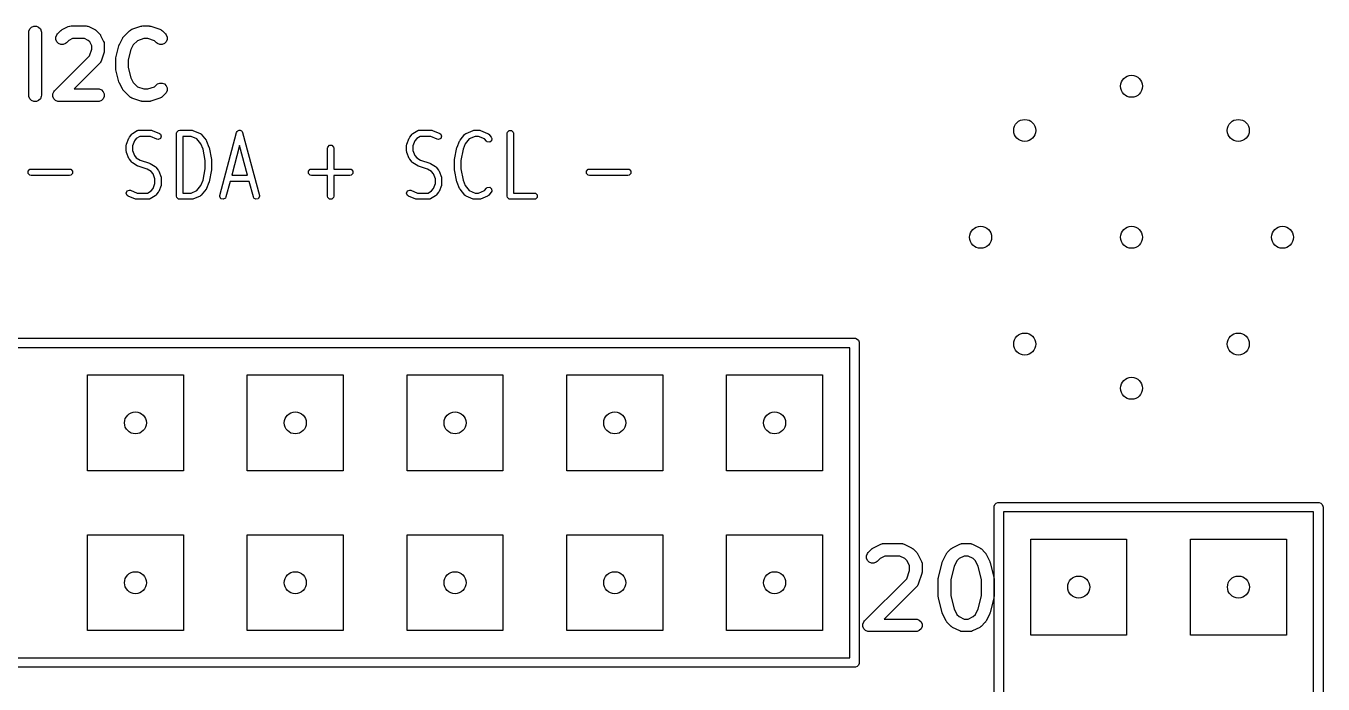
# Model space of a CAD drawing. Extents: x 0.28 to 2.12, y 0.23 to 2.15.
# Drawn here: x 1.308 to 2.12, y 1.72 to 2.132 of the extents above; entities that cross this region are included whole.
import ezdxf

# ---------------------------------------------------------------- set-up
doc = ezdxf.new("R2010")
doc.units = 0
doc.header["$MEASUREMENT"] = 0
doc.layers.add('BLACK', color=7, linetype='CONTINUOUS')

msp = doc.modelspace()

# ---------------------------------------------------------------- linework, layer by layer
at = {"layer": 'BLACK', "linetype": 'CONTINUOUS'}
for p, q in [((1.30983, 2.12826), (1.30991, 2.12903)), ((1.30983, 2.08889), (1.30983, 2.12826)), ((1.30991, 2.12903), (1.31049, 2.13045)), ((1.31049, 2.13045), (1.31158, 2.13153)), ((1.31158, 2.13153), (1.313, 2.13212)), ((1.313, 2.13212), (1.31453, 2.13212)), ((1.31453, 2.13212), (1.31595, 2.13153)), ((1.31595, 2.13153), (1.31704, 2.13045)), ((1.31704, 2.13045), (1.31763, 2.12903)), ((1.31763, 2.12903), (1.3177, 2.12826)), ((1.3177, 2.12826), (1.3177, 2.08889)), ((1.32737, 2.1267), (1.32786, 2.12729)), ((1.32786, 2.12729), (1.32973, 2.12917)), ((1.32973, 2.12917), (1.33003, 2.12942)), ((1.33003, 2.12942), (1.3301, 2.12949)), ((1.3301, 2.12949), (1.33022, 2.12957)), ((1.33022, 2.12957), (1.33033, 2.12966)), ((1.33033, 2.12966), (1.33042, 2.1297)), ((1.33042, 2.1297), (1.33075, 2.12991)), ((1.33075, 2.12991), (1.3345, 2.13178)), ((1.3345, 2.13178), (1.33522, 2.13206)), ((1.33522, 2.13206), (1.33536, 2.13207)), ((1.33536, 2.13207), (1.3355, 2.13212)), ((1.3355, 2.13212), (1.33626, 2.1322)), ((1.33626, 2.1322), (1.34564, 2.1322)), ((1.34564, 2.1322), (1.34641, 2.13212)), ((1.34641, 2.13212), (1.34654, 2.13207)), ((1.34654, 2.13207), (1.34668, 2.13206)), ((1.34668, 2.13206), (1.3474, 2.13178)), ((1.3474, 2.13178), (1.35115, 2.12991)), ((1.35115, 2.12991), (1.35148, 2.1297)), ((1.35148, 2.1297), (1.35157, 2.12966)), ((1.35157, 2.12966), (1.35168, 2.12957)), ((1.35168, 2.12957), (1.3518, 2.12949)), ((1.3518, 2.12949), (1.35187, 2.12942)), ((1.35187, 2.12942), (1.35217, 2.12917)), ((1.35217, 2.12917), (1.35405, 2.12729)), ((1.35405, 2.12729), (1.35429, 2.12699)), ((1.3691, 2.12542), (1.37285, 2.12917)), ((1.37285, 2.12917), (1.37345, 2.12966)), ((1.37345, 2.12966), (1.37358, 2.12971)), ((1.37358, 2.12971), (1.37368, 2.1298)), ((1.37368, 2.1298), (1.37439, 2.13012)), ((1.37439, 2.13012), (1.38001, 2.13199)), ((1.38001, 2.13199), (1.38039, 2.13208)), ((1.38039, 2.13208), (1.38049, 2.13212)), ((1.38049, 2.13212), (1.38063, 2.13213)), ((1.38063, 2.13213), (1.38077, 2.13217)), ((1.38077, 2.13217), (1.38087, 2.13216)), ((1.38087, 2.13216), (1.38126, 2.1322)), ((1.38126, 2.1322), (1.38501, 2.1322)), ((1.38501, 2.1322), (1.3854, 2.13216)), ((1.3854, 2.13216), (1.3855, 2.13217)), ((1.3855, 2.13217), (1.38564, 2.13213)), ((1.38564, 2.13213), (1.38578, 2.13212)), ((1.38578, 2.13212), (1.38587, 2.13208)), ((1.38587, 2.13208), (1.38625, 2.13199)), ((1.38625, 2.13199), (1.39188, 2.13012)), ((1.39188, 2.13012), (1.39258, 2.1298)), ((1.39258, 2.1298), (1.39269, 2.12971)), ((1.39269, 2.12971), (1.39282, 2.12966)), ((1.39282, 2.12966), (1.39342, 2.12917)), ((1.39342, 2.12917), (1.39529, 2.12729)), ((1.39529, 2.12729), (1.39578, 2.1267)), ((1.32678, 2.12528), (1.32737, 2.1267)), ((1.32678, 2.12374), (1.32678, 2.12528)), ((1.32737, 2.12232), (1.32678, 2.12374)), ((1.32845, 2.12124), (1.32737, 2.12232)), ((1.32987, 2.12065), (1.32845, 2.12124)), ((1.33141, 2.12065), (1.32987, 2.12065)), ((1.33283, 2.12124), (1.33141, 2.12065)), ((1.33342, 2.12173), (1.33283, 2.12124)), ((1.33485, 2.12315), (1.33342, 2.12173)), ((1.33719, 2.12432), (1.33485, 2.12315)), ((1.34471, 2.12432), (1.33719, 2.12432)), ((1.34706, 2.12315), (1.34471, 2.12432)), ((1.34803, 2.12218), (1.34706, 2.12315)), ((1.3492, 2.11983), (1.34803, 2.12218)), ((1.3492, 2.11765), (1.3492, 2.11983)), ((1.35429, 2.12699), (1.35437, 2.12692)), ((1.35437, 2.12692), (1.35445, 2.12681)), ((1.35445, 2.12681), (1.35454, 2.1267)), ((1.35454, 2.1267), (1.35458, 2.1266)), ((1.35458, 2.1266), (1.35478, 2.12627)), ((1.35478, 2.12627), (1.35666, 2.12252)), ((1.35666, 2.12252), (1.35693, 2.1218)), ((1.35693, 2.1218), (1.35694, 2.12166)), ((1.35694, 2.12166), (1.357, 2.12153)), ((1.357, 2.12153), (1.35707, 2.12076)), ((1.35707, 2.12076), (1.35707, 2.11701)), ((1.36432, 2.11234), (1.36619, 2.11984)), ((1.36619, 2.11984), (1.36621, 2.1199)), ((1.36621, 2.11993), (1.36633, 2.12025)), ((1.36621, 2.1199), (1.36621, 2.11993)), ((1.36633, 2.12025), (1.36645, 2.12057)), ((1.36645, 2.12057), (1.36647, 2.12059)), ((1.36647, 2.12059), (1.36649, 2.12065)), ((1.36649, 2.12065), (1.36836, 2.1244)), ((1.36836, 2.1244), (1.36857, 2.12473)), ((1.36857, 2.12473), (1.36861, 2.12482)), ((1.36861, 2.12482), (1.3687, 2.12493)), ((1.3687, 2.12493), (1.36877, 2.12505)), ((1.36877, 2.12505), (1.36885, 2.12512)), ((1.36885, 2.12512), (1.3691, 2.12542)), ((1.37512, 2.1203), (1.37372, 2.11751)), ((1.37776, 2.12294), (1.37512, 2.1203)), ((1.3819, 2.12432), (1.37776, 2.12294)), ((1.38437, 2.12432), (1.3819, 2.12432)), ((1.38851, 2.12294), (1.38437, 2.12432)), ((1.38972, 2.12173), (1.38851, 2.12294)), ((1.39032, 2.12124), (1.38972, 2.12173)), ((1.39174, 2.12065), (1.39032, 2.12124)), ((1.39327, 2.12065), (1.39174, 2.12065)), ((1.39469, 2.12124), (1.39327, 2.12065)), ((1.39578, 2.12232), (1.39469, 2.12124)), ((1.39578, 2.1267), (1.39637, 2.12528)), ((1.39637, 2.12374), (1.39578, 2.12232)), ((1.39637, 2.12528), (1.39637, 2.12374)), ((1.32598, 2.09167), (1.34782, 2.11351)), ((1.34782, 2.11351), (1.3492, 2.11765)), ((1.35687, 2.11577), (1.355, 2.11014)), ((1.35696, 2.11615), (1.35687, 2.11577)), ((1.357, 2.11624), (1.35696, 2.11615)), ((1.35701, 2.11638), (1.357, 2.11624)), ((1.35704, 2.11652), (1.35701, 2.11638)), ((1.35707, 2.11701), (1.35704, 2.11662)), ((1.35704, 2.11662), (1.35704, 2.11652)), ((1.3642, 2.11158), (1.36424, 2.11186)), ((1.36421, 2.11152), (1.3642, 2.11158)), ((1.3642, 2.11139), (1.36421, 2.11152)), ((1.3642, 2.10576), (1.3642, 2.11139)), ((1.36424, 2.11186), (1.36427, 2.11215)), ((1.36427, 2.11215), (1.3643, 2.11221)), ((1.3643, 2.11221), (1.36432, 2.11234)), ((1.37372, 2.11751), (1.37207, 2.1109)), ((1.37207, 2.1109), (1.37207, 2.10625)), ((1.35405, 2.1086), (1.33827, 2.09283)), ((1.35454, 2.1092), (1.35405, 2.1086)), ((1.35459, 2.10933), (1.35454, 2.1092)), ((1.35468, 2.10944), (1.35459, 2.10933)), ((1.355, 2.11014), (1.35468, 2.10944)), ((1.36421, 2.10563), (1.3642, 2.10576)), ((1.3642, 2.10557), (1.36421, 2.10563)), ((1.36424, 2.10528), (1.3642, 2.10557)), ((1.36427, 2.10499), (1.36424, 2.10528)), ((1.3643, 2.10494), (1.36427, 2.10499)), ((1.36432, 2.10481), (1.3643, 2.10494)), ((1.36619, 2.09731), (1.36432, 2.10481)), ((1.37207, 2.10625), (1.37372, 2.09964)), ((1.36621, 2.09725), (1.36619, 2.09731)), ((1.36621, 2.09722), (1.36621, 2.09725)), ((1.36633, 2.0969), (1.36621, 2.09722)), ((1.36645, 2.09658), (1.36633, 2.0969)), ((1.36647, 2.09656), (1.36645, 2.09658)), ((1.36649, 2.0965), (1.36647, 2.09656)), ((1.36836, 2.09275), (1.36649, 2.0965)), ((1.37372, 2.09964), (1.37512, 2.09685)), ((1.37512, 2.09685), (1.37776, 2.0942)), ((1.38851, 2.0942), (1.38972, 2.09542)), ((1.38972, 2.09542), (1.39032, 2.09591)), ((1.39032, 2.09591), (1.39174, 2.0965)), ((1.39174, 2.0965), (1.39327, 2.0965)), ((1.39327, 2.0965), (1.39469, 2.09591)), ((1.39469, 2.09591), (1.39578, 2.09483)), ((1.39578, 2.09483), (1.39637, 2.09341)), ((1.30991, 2.08812), (1.30983, 2.08889)), ((1.31049, 2.0867), (1.30991, 2.08812)), ((1.31158, 2.08562), (1.31049, 2.0867)), ((1.31704, 2.0867), (1.31595, 2.08562)), ((1.31763, 2.08812), (1.31704, 2.0867)), ((1.3177, 2.08889), (1.31763, 2.08812)), ((1.3249, 2.08966), (1.32549, 2.09108)), ((1.3249, 2.08812), (1.3249, 2.08966)), ((1.32549, 2.0867), (1.3249, 2.08812)), ((1.32549, 2.09108), (1.32598, 2.09167)), ((1.32658, 2.08562), (1.32549, 2.0867)), ((1.33827, 2.09283), (1.35314, 2.09283)), ((1.35314, 2.09283), (1.3539, 2.09275)), ((1.3539, 2.09275), (1.35532, 2.09216)), ((1.35532, 2.09216), (1.35641, 2.09108)), ((1.35641, 2.0867), (1.35532, 2.08562)), ((1.35641, 2.09108), (1.357, 2.08966)), ((1.357, 2.08812), (1.35641, 2.0867)), ((1.357, 2.08966), (1.357, 2.08812)), ((1.36857, 2.09242), (1.36836, 2.09275)), ((1.36861, 2.09233), (1.36857, 2.09242)), ((1.3687, 2.09222), (1.36861, 2.09233)), ((1.36877, 2.0921), (1.3687, 2.09222)), ((1.36885, 2.09203), (1.36877, 2.0921)), ((1.3691, 2.09173), (1.36885, 2.09203)), ((1.37285, 2.08798), (1.3691, 2.09173)), ((1.37345, 2.08749), (1.37285, 2.08798)), ((1.37358, 2.08744), (1.37345, 2.08749)), ((1.37368, 2.08734), (1.37358, 2.08744)), ((1.37439, 2.08703), (1.37368, 2.08734)), ((1.38001, 2.08515), (1.37439, 2.08703)), ((1.37776, 2.0942), (1.3819, 2.09283)), ((1.3819, 2.09283), (1.38437, 2.09283)), ((1.38437, 2.09283), (1.38851, 2.0942)), ((1.39188, 2.08703), (1.38625, 2.08515)), ((1.39258, 2.08734), (1.39188, 2.08703)), ((1.39269, 2.08744), (1.39258, 2.08734)), ((1.39282, 2.08749), (1.39269, 2.08744)), ((1.39342, 2.08798), (1.39282, 2.08749)), ((1.39529, 2.08985), (1.39342, 2.08798)), ((1.39578, 2.09045), (1.39529, 2.08985)), ((1.39637, 2.09187), (1.39578, 2.09045)), ((1.39637, 2.09341), (1.39637, 2.09187)), ((1.313, 2.08503), (1.31158, 2.08562)), ((1.31453, 2.08503), (1.313, 2.08503)), ((1.31595, 2.08562), (1.31453, 2.08503)), ((1.328, 2.08503), (1.32658, 2.08562)), ((1.32876, 2.08495), (1.328, 2.08503)), ((1.35314, 2.08495), (1.32876, 2.08495)), ((1.3539, 2.08503), (1.35314, 2.08495)), ((1.35532, 2.08562), (1.3539, 2.08503)), ((1.38039, 2.08507), (1.38001, 2.08515)), ((1.38049, 2.08503), (1.38039, 2.08507)), ((1.38063, 2.08501), (1.38049, 2.08503)), ((1.38077, 2.08498), (1.38063, 2.08501)), ((1.38087, 2.08499), (1.38077, 2.08498)), ((1.38126, 2.08495), (1.38087, 2.08499)), ((1.38501, 2.08495), (1.38126, 2.08495)), ((1.3854, 2.08499), (1.38501, 2.08495)), ((1.3855, 2.08498), (1.3854, 2.08499)), ((1.38564, 2.08501), (1.3855, 2.08498)), ((1.38578, 2.08503), (1.38564, 2.08501)), ((1.38587, 2.08507), (1.38578, 2.08503)), ((1.38625, 2.08515), (1.38587, 2.08507)), ((1.37243, 2.06204), (1.37259, 2.06229)), ((1.37259, 2.06229), (1.37273, 2.06254)), ((1.37273, 2.06254), (1.37423, 2.06442)), ((1.37423, 2.06442), (1.37448, 2.06463)), ((1.37448, 2.06463), (1.37472, 2.06486)), ((1.37472, 2.06486), (1.37772, 2.06673)), ((1.37933, 2.06309), (1.37709, 2.0617)), ((1.37772, 2.06673), (1.37794, 2.06682)), ((1.37794, 2.06682), (1.37801, 2.06688)), ((1.37801, 2.06688), (1.37823, 2.06692)), ((1.37823, 2.06692), (1.37844, 2.067)), ((1.37844, 2.067), (1.37852, 2.06698)), ((1.37852, 2.06698), (1.37876, 2.06703)), ((1.37876, 2.06703), (1.38626, 2.06703)), ((1.38587, 2.06309), (1.37933, 2.06309)), ((1.39, 2.06137), (1.38587, 2.06309)), ((1.38626, 2.06703), (1.38627, 2.06703)), ((1.38626, 2.06703), (1.38626, 2.06703)), ((1.38627, 2.06703), (1.38664, 2.06695)), ((1.38664, 2.06695), (1.38701, 2.06688)), ((1.38701, 2.06688), (1.38702, 2.06688)), ((1.38702, 2.06688), (1.38702, 2.06688)), ((1.38702, 2.06688), (1.39152, 2.065)), ((1.39152, 2.065), (1.39216, 2.06458)), ((1.39273, 2.06318), (1.39215, 2.06179)), ((1.39216, 2.06458), (1.39273, 2.06318)), ((1.40229, 2.06506), (1.40244, 2.06582)), ((1.40229, 2.02569), (1.40229, 2.06506)), ((1.40244, 2.06582), (1.40351, 2.06688)), ((1.40351, 2.06688), (1.40426, 2.06703)), ((1.40426, 2.06703), (1.41176, 2.06703)), ((1.41136, 2.06309), (1.40623, 2.06309)), ((1.40623, 2.06309), (1.40623, 2.02766)), ((1.41503, 2.06156), (1.41136, 2.06309)), ((1.41176, 2.06703), (1.41176, 2.06703)), ((1.41176, 2.06703), (1.41214, 2.06695)), ((1.41176, 2.06703), (1.41176, 2.06703)), ((1.41214, 2.06695), (1.41251, 2.06688)), ((1.41251, 2.06688), (1.41251, 2.06688)), ((1.41251, 2.06688), (1.41251, 2.06688)), ((1.41251, 2.06688), (1.41701, 2.065)), ((1.41701, 2.065), (1.41714, 2.06492)), ((1.41714, 2.06492), (1.41721, 2.06491)), ((1.41721, 2.06491), (1.41742, 2.06473)), ((1.41742, 2.06473), (1.41765, 2.06458)), ((1.41765, 2.06458), (1.41768, 2.06452)), ((1.41768, 2.06452), (1.41779, 2.06442)), ((1.41779, 2.06442), (1.42079, 2.06067)), ((1.42935, 2.0262), (1.43985, 2.06557)), ((1.43985, 2.06557), (1.44019, 2.06626)), ((1.44019, 2.06626), (1.44042, 2.06639)), ((1.44042, 2.06639), (1.44056, 2.06663)), ((1.44056, 2.06663), (1.44105, 2.06676)), ((1.44105, 2.06676), (1.44149, 2.06701)), ((1.44149, 2.06701), (1.44175, 2.06694)), ((1.44175, 2.06694), (1.44201, 2.06701)), ((1.44201, 2.06701), (1.44246, 2.06676)), ((1.44246, 2.06676), (1.44295, 2.06663)), ((1.44295, 2.06663), (1.44308, 2.06639)), ((1.44308, 2.06639), (1.44332, 2.06626)), ((1.44332, 2.06626), (1.44366, 2.06557)), ((1.44366, 2.06557), (1.45415, 2.0262)), ((1.54791, 2.06204), (1.54807, 2.06229)), ((1.54807, 2.06229), (1.5482, 2.06254)), ((1.5482, 2.06254), (1.5497, 2.06442)), ((1.5497, 2.06442), (1.54996, 2.06463)), ((1.54996, 2.06463), (1.5502, 2.06486)), ((1.5502, 2.06486), (1.5532, 2.06673)), ((1.5548, 2.06309), (1.55257, 2.0617)), ((1.5532, 2.06673), (1.55342, 2.06682)), ((1.55342, 2.06682), (1.55349, 2.06688)), ((1.55349, 2.06688), (1.55371, 2.06692)), ((1.55371, 2.06692), (1.55391, 2.067)), ((1.55391, 2.067), (1.554, 2.06698)), ((1.554, 2.06698), (1.55424, 2.06703)), ((1.55424, 2.06703), (1.56174, 2.06703)), ((1.56135, 2.06309), (1.5548, 2.06309)), ((1.56548, 2.06137), (1.56135, 2.06309)), ((1.56174, 2.06703), (1.56174, 2.06703)), ((1.56174, 2.06703), (1.56212, 2.06695)), ((1.56174, 2.06703), (1.56174, 2.06703)), ((1.56212, 2.06695), (1.56249, 2.06688)), ((1.56249, 2.06688), (1.56249, 2.06688)), ((1.56249, 2.06688), (1.5625, 2.06688)), ((1.5625, 2.06688), (1.567, 2.065)), ((1.567, 2.065), (1.56763, 2.06458)), ((1.56763, 2.06458), (1.56821, 2.06318)), ((1.56821, 2.06318), (1.56763, 2.06179)), ((1.5797, 2.06067), (1.5827, 2.06442)), ((1.5827, 2.06442), (1.58282, 2.06452)), ((1.58282, 2.06452), (1.58284, 2.06458)), ((1.58284, 2.06458), (1.58307, 2.06473)), ((1.58307, 2.06473), (1.58329, 2.06491)), ((1.58329, 2.06491), (1.58335, 2.06492)), ((1.58335, 2.06492), (1.58348, 2.065)), ((1.58348, 2.065), (1.58798, 2.06688)), ((1.58913, 2.06309), (1.58546, 2.06156)), ((1.58798, 2.06688), (1.58836, 2.06696)), ((1.58798, 2.06688), (1.58798, 2.06688)), ((1.58798, 2.06688), (1.58798, 2.06688)), ((1.58836, 2.06696), (1.58873, 2.06703)), ((1.58873, 2.06703), (1.58873, 2.06703)), ((1.58873, 2.06703), (1.58874, 2.06703)), ((1.58874, 2.06703), (1.59174, 2.06703)), ((1.59134, 2.06309), (1.58913, 2.06309)), ((1.59501, 2.06156), (1.59134, 2.06309)), ((1.59174, 2.06703), (1.59174, 2.06703)), ((1.59174, 2.06703), (1.59212, 2.06695)), ((1.59174, 2.06703), (1.59174, 2.06703)), ((1.59212, 2.06695), (1.59249, 2.06688)), ((1.59249, 2.06688), (1.59249, 2.06688)), ((1.59249, 2.06688), (1.59249, 2.06688)), ((1.59249, 2.06688), (1.59699, 2.065)), ((1.59699, 2.065), (1.59712, 2.06492)), ((1.59712, 2.06492), (1.59718, 2.06491)), ((1.59718, 2.06491), (1.5974, 2.06473)), ((1.5974, 2.06473), (1.59763, 2.06458)), ((1.59763, 2.06458), (1.59765, 2.06452)), ((1.59765, 2.06452), (1.59777, 2.06442)), ((1.59777, 2.06442), (1.59927, 2.06254)), ((1.59927, 2.06254), (1.59963, 2.06186)), ((1.60926, 2.06506), (1.60941, 2.06582)), ((1.60926, 2.02569), (1.60926, 2.06506)), ((1.60941, 2.06582), (1.61048, 2.06688)), ((1.61048, 2.06688), (1.61199, 2.06688)), ((1.61199, 2.06688), (1.61305, 2.06582)), ((1.61305, 2.06582), (1.6132, 2.06506)), ((1.6132, 2.06506), (1.6132, 2.02766)), ((1.37079, 2.05756), (1.37087, 2.05793)), ((1.37079, 2.05381), (1.37079, 2.05756)), ((1.37087, 2.05793), (1.37093, 2.05829)), ((1.37093, 2.05829), (1.37243, 2.06204)), ((1.37598, 2.06031), (1.37473, 2.05718)), ((1.37473, 2.05718), (1.37473, 2.05419)), ((1.37473, 2.05419), (1.37598, 2.05107)), ((1.37709, 2.0617), (1.37598, 2.06031)), ((1.39076, 2.06122), (1.39, 2.06137)), ((1.39215, 2.06179), (1.39076, 2.06122)), ((1.41754, 2.05844), (1.41503, 2.06156)), ((1.41886, 2.05513), (1.41754, 2.05844)), ((1.42029, 2.04799), (1.41886, 2.05513)), ((1.42079, 2.06067), (1.42093, 2.06041)), ((1.42093, 2.06041), (1.42108, 2.06017)), ((1.42108, 2.06017), (1.42258, 2.05642)), ((1.42258, 2.05642), (1.42262, 2.05624)), ((1.42262, 2.05624), (1.42269, 2.05607)), ((1.42269, 2.05607), (1.42419, 2.04858)), ((1.44175, 2.05742), (1.43682, 2.03891)), ((1.44669, 2.03891), (1.44175, 2.05742)), ((1.49678, 2.05569), (1.49693, 2.05644)), ((1.49678, 2.04266), (1.49678, 2.05569)), ((1.49693, 2.05644), (1.49799, 2.05751)), ((1.49799, 2.05751), (1.4995, 2.05751)), ((1.4995, 2.05751), (1.50057, 2.05644)), ((1.50057, 2.05644), (1.50072, 2.05569)), ((1.50072, 2.05569), (1.50072, 2.04266)), ((1.54627, 2.05756), (1.54634, 2.05793)), ((1.54627, 2.05381), (1.54627, 2.05756)), ((1.54634, 2.05793), (1.54641, 2.05829)), ((1.54641, 2.05829), (1.54791, 2.06204)), ((1.55146, 2.06031), (1.55021, 2.05718)), ((1.55021, 2.05718), (1.55021, 2.05419)), ((1.55021, 2.05419), (1.55146, 2.05107)), ((1.55257, 2.0617), (1.55146, 2.06031)), ((1.56623, 2.06122), (1.56548, 2.06137)), ((1.56763, 2.06179), (1.56623, 2.06122)), ((1.57631, 2.04858), (1.57781, 2.05607)), ((1.57781, 2.05607), (1.57788, 2.05624)), ((1.57788, 2.05624), (1.57791, 2.05642)), ((1.57791, 2.05642), (1.57941, 2.06017)), ((1.57941, 2.06017), (1.57957, 2.06041)), ((1.57957, 2.06041), (1.5797, 2.06067)), ((1.58163, 2.05513), (1.58021, 2.04799)), ((1.58296, 2.05844), (1.58163, 2.05513)), ((1.58546, 2.06156), (1.58296, 2.05844)), ((1.5962, 2.06008), (1.59501, 2.06156)), ((1.59678, 2.05959), (1.5962, 2.06008)), ((1.59828, 2.05942), (1.59678, 2.05959)), ((1.59946, 2.06036), (1.59828, 2.05942)), ((1.59963, 2.06186), (1.59946, 2.06036)), ((1.37087, 2.05345), (1.37079, 2.05381)), ((1.37093, 2.05308), (1.37087, 2.05345)), ((1.37243, 2.04933), (1.37093, 2.05308)), ((1.37259, 2.04909), (1.37243, 2.04933)), ((1.37273, 2.04883), (1.37259, 2.04909)), ((1.37423, 2.04696), (1.37273, 2.04883)), ((1.37448, 2.04675), (1.37423, 2.04696)), ((1.37472, 2.04652), (1.37448, 2.04675)), ((1.37772, 2.04465), (1.37472, 2.04652)), ((1.37598, 2.05107), (1.37709, 2.04968)), ((1.37709, 2.04968), (1.37959, 2.04812)), ((1.37959, 2.04812), (1.38535, 2.04632)), ((1.38535, 2.04632), (1.38557, 2.0462)), ((1.38557, 2.0462), (1.3858, 2.04611)), ((1.3858, 2.04611), (1.3888, 2.04423)), ((1.42029, 2.04276), (1.42029, 2.04799)), ((1.42419, 2.04858), (1.42419, 2.04838)), ((1.42419, 2.04838), (1.42422, 2.04819)), ((1.42422, 2.04819), (1.42422, 2.04257)), ((1.54634, 2.05345), (1.54627, 2.05381)), ((1.54641, 2.05308), (1.54634, 2.05345)), ((1.54791, 2.04933), (1.54641, 2.05308)), ((1.54807, 2.04909), (1.54791, 2.04933)), ((1.5482, 2.04883), (1.54807, 2.04909)), ((1.5497, 2.04696), (1.5482, 2.04883)), ((1.54996, 2.04675), (1.5497, 2.04696)), ((1.5502, 2.04652), (1.54996, 2.04675)), ((1.5532, 2.04465), (1.5502, 2.04652)), ((1.55146, 2.05107), (1.55257, 2.04968)), ((1.55257, 2.04968), (1.55507, 2.04812)), ((1.55507, 2.04812), (1.56083, 2.04632)), ((1.56083, 2.04632), (1.56105, 2.0462)), ((1.56105, 2.0462), (1.56128, 2.04611)), ((1.56128, 2.04611), (1.56428, 2.04423)), ((1.57627, 2.04819), (1.57631, 2.04838)), ((1.57627, 2.04257), (1.57627, 2.04819)), ((1.57631, 2.04838), (1.57631, 2.04858)), ((1.58021, 2.04799), (1.58021, 2.04276)), ((1.30945, 2.04144), (1.31052, 2.04251)), ((1.30945, 2.03994), (1.30945, 2.04144)), ((1.31052, 2.03887), (1.30945, 2.03994)), ((1.31052, 2.04251), (1.31127, 2.04266)), ((1.31127, 2.03872), (1.31052, 2.03887)), ((1.31127, 2.04266), (1.33527, 2.04266)), ((1.33527, 2.03872), (1.31127, 2.03872)), ((1.33527, 2.04266), (1.33602, 2.04251)), ((1.33602, 2.03887), (1.33527, 2.03872)), ((1.33602, 2.04251), (1.33709, 2.04144)), ((1.33709, 2.03994), (1.33602, 2.03887)), ((1.33709, 2.04144), (1.33709, 2.03994)), ((1.37795, 2.04456), (1.37772, 2.04465)), ((1.37817, 2.04444), (1.37795, 2.04456)), ((1.38393, 2.04264), (1.37817, 2.04444)), ((1.38643, 2.04107), (1.38393, 2.04264)), ((1.38754, 2.03969), (1.38643, 2.04107)), ((1.38879, 2.03656), (1.38754, 2.03969)), ((1.3888, 2.04423), (1.38904, 2.04401)), ((1.38904, 2.04401), (1.3893, 2.04379)), ((1.3893, 2.04379), (1.3908, 2.04192)), ((1.3908, 2.04192), (1.39093, 2.04166)), ((1.39093, 2.04166), (1.39109, 2.04142)), ((1.39109, 2.04142), (1.39259, 2.03767)), ((1.41886, 2.03563), (1.42029, 2.04276)), ((1.42419, 2.04218), (1.42269, 2.03468)), ((1.42422, 2.04257), (1.42419, 2.04237)), ((1.42419, 2.04237), (1.42419, 2.04218)), ((1.43682, 2.03891), (1.44669, 2.03891)), ((1.48493, 2.04144), (1.486, 2.04251)), ((1.48493, 2.03994), (1.48493, 2.04144)), ((1.486, 2.03887), (1.48493, 2.03994)), ((1.486, 2.04251), (1.48675, 2.04266)), ((1.48675, 2.03872), (1.486, 2.03887)), ((1.48675, 2.04266), (1.49678, 2.04266)), ((1.49678, 2.03872), (1.48675, 2.03872)), ((1.49678, 2.02569), (1.49678, 2.03872)), ((1.50072, 2.04266), (1.51075, 2.04266)), ((1.51075, 2.03872), (1.50072, 2.03872)), ((1.50072, 2.03872), (1.50072, 2.02569)), ((1.51075, 2.04266), (1.5115, 2.04251)), ((1.5115, 2.03887), (1.51075, 2.03872)), ((1.5115, 2.04251), (1.51256, 2.04144)), ((1.51256, 2.03994), (1.5115, 2.03887)), ((1.51256, 2.04144), (1.51256, 2.03994)), ((1.55343, 2.04456), (1.5532, 2.04465)), ((1.55365, 2.04444), (1.55343, 2.04456)), ((1.55941, 2.04264), (1.55365, 2.04444)), ((1.56191, 2.04107), (1.55941, 2.04264)), ((1.56302, 2.03969), (1.56191, 2.04107)), ((1.56427, 2.03656), (1.56302, 2.03969)), ((1.56428, 2.04423), (1.56452, 2.04401)), ((1.56452, 2.04401), (1.56478, 2.04379)), ((1.56478, 2.04379), (1.56628, 2.04192)), ((1.56628, 2.04192), (1.56641, 2.04166)), ((1.56641, 2.04166), (1.56657, 2.04142)), ((1.56657, 2.04142), (1.56807, 2.03767)), ((1.57631, 2.04237), (1.57627, 2.04257)), ((1.57631, 2.04218), (1.57631, 2.04237)), ((1.57781, 2.03468), (1.57631, 2.04218)), ((1.58021, 2.04276), (1.58163, 2.03563)), ((1.65891, 2.04144), (1.65997, 2.04251)), ((1.65891, 2.03994), (1.65891, 2.04144)), ((1.65997, 2.03887), (1.65891, 2.03994)), ((1.65997, 2.04251), (1.66073, 2.04266)), ((1.66073, 2.03872), (1.65997, 2.03887)), ((1.66073, 2.04266), (1.68472, 2.04266)), ((1.68472, 2.03872), (1.66073, 2.03872)), ((1.68472, 2.04266), (1.68548, 2.04251)), ((1.68548, 2.03887), (1.68472, 2.03872)), ((1.68548, 2.04251), (1.68654, 2.04144)), ((1.68654, 2.03994), (1.68548, 2.03887)), ((1.68654, 2.04144), (1.68654, 2.03994)), ((1.38643, 2.02906), (1.38754, 2.03044)), ((1.38754, 2.03044), (1.38879, 2.03357)), ((1.38879, 2.03357), (1.38879, 2.03656)), ((1.39259, 2.03246), (1.39109, 2.02871)), ((1.39259, 2.03767), (1.39266, 2.03731)), ((1.39266, 2.03283), (1.39259, 2.03246)), ((1.39266, 2.03731), (1.39273, 2.03694)), ((1.39273, 2.03319), (1.39266, 2.03283)), ((1.39273, 2.03694), (1.39273, 2.03319)), ((1.41503, 2.02919), (1.41754, 2.03232)), ((1.41754, 2.03232), (1.41886, 2.03563)), ((1.42079, 2.03009), (1.41779, 2.02634)), ((1.42093, 2.03034), (1.42079, 2.03009)), ((1.42108, 2.03059), (1.42093, 2.03034)), ((1.42258, 2.03433), (1.42108, 2.03059)), ((1.42262, 2.03451), (1.42258, 2.03433)), ((1.42269, 2.03468), (1.42262, 2.03451)), ((1.43577, 2.03497), (1.43316, 2.02518)), ((1.44774, 2.03497), (1.43577, 2.03497)), ((1.45035, 2.02518), (1.44774, 2.03497)), ((1.56191, 2.02906), (1.56302, 2.03044)), ((1.56302, 2.03044), (1.56427, 2.03357)), ((1.56427, 2.03357), (1.56427, 2.03656)), ((1.56807, 2.03246), (1.56657, 2.02871)), ((1.56807, 2.03767), (1.56813, 2.03731)), ((1.56813, 2.03283), (1.56807, 2.03246)), ((1.56813, 2.03731), (1.56821, 2.03694)), ((1.56821, 2.03319), (1.56813, 2.03283)), ((1.56821, 2.03694), (1.56821, 2.03319)), ((1.57788, 2.03451), (1.57781, 2.03468)), ((1.57791, 2.03433), (1.57788, 2.03451)), ((1.57941, 2.03059), (1.57791, 2.03433)), ((1.57957, 2.03034), (1.57941, 2.03059)), ((1.5797, 2.03009), (1.57957, 2.03034)), ((1.5827, 2.02634), (1.5797, 2.03009)), ((1.58163, 2.03563), (1.58296, 2.03232)), ((1.58296, 2.03232), (1.58546, 2.02919)), ((1.59501, 2.02919), (1.5962, 2.03067)), ((1.5962, 2.03067), (1.59678, 2.03117)), ((1.59678, 2.03117), (1.59828, 2.03133)), ((1.59828, 2.03133), (1.59946, 2.03039)), ((1.59946, 2.03039), (1.59963, 2.02889)), ((1.37079, 2.02757), (1.37137, 2.02896)), ((1.37137, 2.02618), (1.37079, 2.02757)), ((1.37137, 2.02896), (1.37277, 2.02954)), ((1.37201, 2.02575), (1.37137, 2.02618)), ((1.3765, 2.02388), (1.37201, 2.02575)), ((1.37277, 2.02954), (1.37352, 2.02938)), ((1.37352, 2.02938), (1.37766, 2.02766)), ((1.37651, 2.02387), (1.3765, 2.02388)), ((1.37688, 2.0238), (1.37651, 2.02387)), ((1.37651, 2.02387), (1.37651, 2.02387)), ((1.37726, 2.02372), (1.37688, 2.0238)), ((1.38476, 2.02372), (1.37726, 2.02372)), ((1.37726, 2.02372), (1.37726, 2.02372)), ((1.37726, 2.02372), (1.37726, 2.02372)), ((1.37766, 2.02766), (1.3842, 2.02766)), ((1.3842, 2.02766), (1.38643, 2.02906)), ((1.385, 2.02377), (1.38476, 2.02372)), ((1.38509, 2.02375), (1.385, 2.02377)), ((1.3853, 2.02383), (1.38509, 2.02375)), ((1.38551, 2.02387), (1.3853, 2.02383)), ((1.38558, 2.02394), (1.38551, 2.02387)), ((1.3858, 2.02402), (1.38558, 2.02394)), ((1.3888, 2.0259), (1.3858, 2.02402)), ((1.38904, 2.02612), (1.3888, 2.0259)), ((1.3893, 2.02634), (1.38904, 2.02612)), ((1.3908, 2.02821), (1.3893, 2.02634)), ((1.39093, 2.02847), (1.3908, 2.02821)), ((1.39109, 2.02871), (1.39093, 2.02847)), ((1.40244, 2.02494), (1.40229, 2.02569)), ((1.40351, 2.02387), (1.40244, 2.02494)), ((1.40426, 2.02372), (1.40351, 2.02387)), ((1.41176, 2.02372), (1.40426, 2.02372)), ((1.40623, 2.02766), (1.41136, 2.02766)), ((1.41136, 2.02766), (1.41503, 2.02919)), ((1.41214, 2.0238), (1.41176, 2.02372)), ((1.41176, 2.02372), (1.41176, 2.02372)), ((1.41176, 2.02372), (1.41176, 2.02372)), ((1.41251, 2.02387), (1.41214, 2.0238)), ((1.41701, 2.02575), (1.41251, 2.02388)), ((1.41251, 2.02388), (1.41251, 2.02387)), ((1.41251, 2.02387), (1.41251, 2.02387)), ((1.41714, 2.02584), (1.41701, 2.02575)), ((1.41721, 2.02584), (1.41714, 2.02584)), ((1.41742, 2.02602), (1.41721, 2.02584)), ((1.41765, 2.02618), (1.41742, 2.02602)), ((1.41768, 2.02624), (1.41765, 2.02618)), ((1.41779, 2.02634), (1.41768, 2.02624)), ((1.4293, 2.02543), (1.42935, 2.0262)), ((1.43006, 2.02413), (1.4293, 2.02543)), ((1.43151, 2.02374), (1.43006, 2.02413)), ((1.43282, 2.0245), (1.43151, 2.02374)), ((1.43316, 2.02518), (1.43282, 2.0245)), ((1.45069, 2.0245), (1.45035, 2.02518)), ((1.45199, 2.02374), (1.45069, 2.0245)), ((1.45345, 2.02413), (1.45199, 2.02374)), ((1.4542, 2.02543), (1.45345, 2.02413)), ((1.45415, 2.0262), (1.4542, 2.02543)), ((1.49693, 2.02494), (1.49678, 2.02569)), ((1.49799, 2.02387), (1.49693, 2.02494)), ((1.4995, 2.02387), (1.49799, 2.02387)), ((1.50057, 2.02494), (1.4995, 2.02387)), ((1.50072, 2.02569), (1.50057, 2.02494)), ((1.54627, 2.02757), (1.54685, 2.02896)), ((1.54685, 2.02618), (1.54627, 2.02757)), ((1.54685, 2.02896), (1.54824, 2.02954)), ((1.54748, 2.02575), (1.54685, 2.02618)), ((1.55198, 2.02388), (1.54748, 2.02575)), ((1.54824, 2.02954), (1.549, 2.02938)), ((1.549, 2.02938), (1.55313, 2.02766)), ((1.55199, 2.02387), (1.55198, 2.02388)), ((1.55236, 2.0238), (1.55199, 2.02387)), ((1.55199, 2.02387), (1.55199, 2.02387)), ((1.55274, 2.02372), (1.55236, 2.0238)), ((1.56024, 2.02372), (1.55274, 2.02372)), ((1.55274, 2.02372), (1.55274, 2.02372)), ((1.55274, 2.02372), (1.55274, 2.02372)), ((1.55313, 2.02766), (1.55967, 2.02766)), ((1.55967, 2.02766), (1.56191, 2.02906)), ((1.56048, 2.02377), (1.56024, 2.02372)), ((1.56056, 2.02375), (1.56048, 2.02377)), ((1.56077, 2.02383), (1.56056, 2.02375)), ((1.56099, 2.02387), (1.56077, 2.02383)), ((1.56106, 2.02394), (1.56099, 2.02387)), ((1.56128, 2.02402), (1.56106, 2.02394)), ((1.56428, 2.0259), (1.56128, 2.02402)), ((1.56452, 2.02612), (1.56428, 2.0259)), ((1.56478, 2.02634), (1.56452, 2.02612)), ((1.56628, 2.02821), (1.56478, 2.02634)), ((1.56641, 2.02847), (1.56628, 2.02821)), ((1.56657, 2.02871), (1.56641, 2.02847)), ((1.58282, 2.02624), (1.5827, 2.02634)), ((1.58284, 2.02618), (1.58282, 2.02624)), ((1.58307, 2.02602), (1.58284, 2.02618)), ((1.58329, 2.02584), (1.58307, 2.02602)), ((1.58335, 2.02584), (1.58329, 2.02584)), ((1.58348, 2.02575), (1.58335, 2.02584)), ((1.58798, 2.02388), (1.58348, 2.02575)), ((1.58546, 2.02919), (1.58913, 2.02766)), ((1.58798, 2.02387), (1.58798, 2.02388)), ((1.58836, 2.0238), (1.58798, 2.02387)), ((1.58798, 2.02387), (1.58798, 2.02387)), ((1.58873, 2.02372), (1.58836, 2.0238)), ((1.58874, 2.02372), (1.58873, 2.02372)), ((1.58873, 2.02372), (1.58873, 2.02372)), ((1.59174, 2.02372), (1.58874, 2.02372)), ((1.58913, 2.02766), (1.59134, 2.02766)), ((1.59134, 2.02766), (1.59501, 2.02919)), ((1.59212, 2.0238), (1.59174, 2.02372)), ((1.59174, 2.02372), (1.59174, 2.02372)), ((1.59174, 2.02372), (1.59174, 2.02372)), ((1.59249, 2.02387), (1.59212, 2.0238)), ((1.59699, 2.02575), (1.59249, 2.02388)), ((1.59249, 2.02388), (1.59249, 2.02387)), ((1.59249, 2.02387), (1.59249, 2.02387)), ((1.59712, 2.02584), (1.59699, 2.02575)), ((1.59718, 2.02584), (1.59712, 2.02584)), ((1.5974, 2.02602), (1.59718, 2.02584)), ((1.59763, 2.02618), (1.5974, 2.02602)), ((1.59765, 2.02624), (1.59763, 2.02618)), ((1.59777, 2.02634), (1.59765, 2.02624)), ((1.59927, 2.02821), (1.59777, 2.02634)), ((1.59963, 2.02889), (1.59927, 2.02821)), ((1.60941, 2.02494), (1.60926, 2.02569)), ((1.61048, 2.02387), (1.60941, 2.02494)), ((1.61123, 2.02372), (1.61048, 2.02387)), ((1.62623, 2.02372), (1.61123, 2.02372)), ((1.6132, 2.02766), (1.62623, 2.02766)), ((1.62623, 2.02766), (1.62698, 2.02751)), ((1.62698, 2.02387), (1.62623, 2.02372)), ((1.62698, 2.02751), (1.62805, 2.02645)), ((1.62805, 2.02494), (1.62698, 2.02387)), ((1.62805, 2.02645), (1.62805, 2.02494)), ((0.62657, 1.93681), (1.82657, 1.93681)), ((1.82657, 1.93681), (1.82715, 1.93675)), ((1.82715, 1.93675), (1.82822, 1.93631)), ((1.82822, 1.93631), (1.82903, 1.9355)), ((1.82903, 1.9355), (1.82947, 1.93443)), ((1.82947, 1.93443), (1.82953, 1.93386)), ((1.82953, 1.93386), (1.82953, 1.73386)), ((1.82362, 1.93091), (0.62953, 1.93091)), ((1.82362, 1.73681), (1.82362, 1.93091)), ((1.34657, 1.85386), (1.34657, 1.91386)), ((1.34657, 1.91386), (1.40657, 1.91386)), ((1.40657, 1.91386), (1.40657, 1.85386)), ((1.44657, 1.85386), (1.44657, 1.91386)), ((1.44657, 1.91386), (1.50657, 1.91386)), ((1.50657, 1.91386), (1.50657, 1.85386)), ((1.54657, 1.85386), (1.54657, 1.91386)), ((1.54657, 1.91386), (1.60657, 1.91386)), ((1.60657, 1.91386), (1.60657, 1.85386)), ((1.64657, 1.85386), (1.64657, 1.91386)), ((1.64657, 1.91386), (1.70657, 1.91386)), ((1.70657, 1.91386), (1.70657, 1.85386)), ((1.74657, 1.85386), (1.74657, 1.91386)), ((1.74657, 1.91386), (1.80657, 1.91386)), ((1.80657, 1.91386), (1.80657, 1.85386)), ((1.40657, 1.85386), (1.34657, 1.85386)), ((1.50657, 1.85386), (1.44657, 1.85386)), ((1.60657, 1.85386), (1.54657, 1.85386)), ((1.70657, 1.85386), (1.64657, 1.85386)), ((1.80657, 1.85386), (1.74657, 1.85386)), ((1.91398, 1.8311), (1.91403, 1.83168)), ((1.91398, 0.8311), (1.91398, 1.8311)), ((1.91403, 1.83168), (1.91447, 1.83274)), ((1.91447, 1.83274), (1.91529, 1.83356)), ((1.91529, 1.83356), (1.91635, 1.834)), ((1.91635, 1.834), (1.91693, 1.83406)), ((1.91693, 1.83406), (2.11693, 1.83406)), ((1.91988, 1.82815), (1.91988, 0.83406)), ((2.11398, 1.82815), (1.91988, 1.82815)), ((2.11398, 0.83406), (2.11398, 1.82815)), ((2.11693, 1.83406), (2.11751, 1.834)), ((2.11751, 1.834), (2.11857, 1.83356)), ((2.11857, 1.83356), (2.11938, 1.83274)), ((2.11938, 1.83274), (2.11983, 1.83168)), ((2.11983, 1.83168), (2.11988, 1.8311)), ((2.11988, 1.8311), (2.11988, 0.8311)), ((1.34657, 1.75386), (1.34657, 1.81386)), ((1.34657, 1.81386), (1.40657, 1.81386)), ((1.40657, 1.81386), (1.40657, 1.75386)), ((1.44657, 1.75386), (1.44657, 1.81386)), ((1.44657, 1.81386), (1.50657, 1.81386)), ((1.50657, 1.81386), (1.50657, 1.75386)), ((1.54657, 1.75386), (1.54657, 1.81386)), ((1.54657, 1.81386), (1.60657, 1.81386)), ((1.60657, 1.81386), (1.60657, 1.75386)), ((1.64657, 1.75386), (1.64657, 1.81386)), ((1.64657, 1.81386), (1.70657, 1.81386)), ((1.70657, 1.81386), (1.70657, 1.75386)), ((1.74657, 1.75386), (1.74657, 1.81386)), ((1.74657, 1.81386), (1.80657, 1.81386)), ((1.80657, 1.81386), (1.80657, 1.75386)), ((1.93693, 1.7511), (1.93693, 1.8111)), ((1.93693, 1.8111), (1.99693, 1.8111)), ((1.99693, 1.8111), (1.99693, 1.7511)), ((2.03693, 1.7511), (2.03693, 1.8111)), ((2.03693, 1.8111), (2.09693, 1.8111)), ((2.09693, 1.8111), (2.09693, 1.7511)), ((1.83472, 1.80211), (1.83521, 1.8027)), ((1.83521, 1.8027), (1.83746, 1.80495)), ((1.83746, 1.80495), (1.83777, 1.8052)), ((1.83777, 1.8052), (1.83783, 1.80528)), ((1.83783, 1.80528), (1.83795, 1.80535)), ((1.83795, 1.80535), (1.83806, 1.80544)), ((1.83806, 1.80544), (1.83816, 1.80548)), ((1.83816, 1.80548), (1.83849, 1.80569)), ((1.83849, 1.80569), (1.84299, 1.80794)), ((1.84299, 1.80794), (1.84371, 1.80822)), ((1.84371, 1.80822), (1.84385, 1.80823)), ((1.84385, 1.80823), (1.84398, 1.80828)), ((1.84398, 1.80828), (1.84475, 1.80836)), ((1.84475, 1.80836), (1.856, 1.80836)), ((1.856, 1.80836), (1.85676, 1.80828)), ((1.85676, 1.80828), (1.85689, 1.80823)), ((1.85689, 1.80823), (1.85704, 1.80822)), ((1.85704, 1.80822), (1.85776, 1.80794)), ((1.85776, 1.80794), (1.86226, 1.80569)), ((1.86226, 1.80569), (1.86259, 1.80548)), ((1.86259, 1.80548), (1.86268, 1.80544)), ((1.86268, 1.80544), (1.86279, 1.80535)), ((1.86279, 1.80535), (1.86291, 1.80528)), ((1.86291, 1.80528), (1.86298, 1.8052)), ((1.86298, 1.8052), (1.86328, 1.80495)), ((1.86328, 1.80495), (1.86553, 1.8027)), ((1.86553, 1.8027), (1.86578, 1.8024)), ((1.86578, 1.8024), (1.86586, 1.80233)), ((1.88438, 1.80233), (1.88446, 1.8024)), ((1.88446, 1.8024), (1.88471, 1.8027)), ((1.88471, 1.8027), (1.88696, 1.80495)), ((1.88696, 1.80495), (1.88726, 1.8052)), ((1.88726, 1.8052), (1.88733, 1.80528)), ((1.88733, 1.80528), (1.88745, 1.80535)), ((1.88745, 1.80535), (1.88755, 1.80544)), ((1.88755, 1.80544), (1.88765, 1.80548)), ((1.88765, 1.80548), (1.88798, 1.80569)), ((1.88798, 1.80569), (1.89248, 1.80794)), ((1.89248, 1.80794), (1.8932, 1.80822)), ((1.8932, 1.80822), (1.89334, 1.80823)), ((1.89334, 1.80823), (1.89347, 1.80828)), ((1.89347, 1.80828), (1.89424, 1.80836)), ((1.89424, 1.80836), (1.89874, 1.80836)), ((1.89874, 1.80836), (1.89951, 1.80828)), ((1.89951, 1.80828), (1.89964, 1.80823)), ((1.89964, 1.80823), (1.89978, 1.80822)), ((1.89978, 1.80822), (1.9005, 1.80794)), ((1.9005, 1.80794), (1.905, 1.80569)), ((1.905, 1.80569), (1.90533, 1.80548)), ((1.90533, 1.80548), (1.90543, 1.80544)), ((1.90543, 1.80544), (1.90554, 1.80535)), ((1.90554, 1.80535), (1.90565, 1.80528)), ((1.90565, 1.80528), (1.90572, 1.8052)), ((1.90572, 1.8052), (1.90602, 1.80495)), ((1.90602, 1.80495), (1.90827, 1.8027)), ((1.90827, 1.8027), (1.90852, 1.8024)), ((1.90852, 1.8024), (1.9086, 1.80233)), ((1.83414, 1.80069), (1.83472, 1.80211)), ((1.83414, 1.79915), (1.83414, 1.80069)), ((1.83472, 1.79773), (1.83414, 1.79915)), ((1.83581, 1.79665), (1.83472, 1.79773)), ((1.83723, 1.79606), (1.83581, 1.79665)), ((1.83877, 1.79606), (1.83723, 1.79606)), ((1.84019, 1.79665), (1.83877, 1.79606)), ((1.84078, 1.79714), (1.84019, 1.79665)), ((1.84258, 1.79893), (1.84078, 1.79714)), ((1.84568, 1.80048), (1.84258, 1.79893)), ((1.85507, 1.80048), (1.84568, 1.80048)), ((1.85816, 1.79893), (1.85507, 1.80048)), ((1.85951, 1.79759), (1.85816, 1.79893)), ((1.86106, 1.79449), (1.85951, 1.79759)), ((1.86106, 1.79156), (1.86106, 1.79449)), ((1.86586, 1.80233), (1.86593, 1.80222)), ((1.86593, 1.80222), (1.86602, 1.80211)), ((1.86602, 1.80211), (1.86606, 1.80201)), ((1.86606, 1.80201), (1.86627, 1.80168)), ((1.86627, 1.80168), (1.86852, 1.79718)), ((1.86852, 1.79718), (1.86879, 1.79646)), ((1.86879, 1.79646), (1.8688, 1.79632)), ((1.8688, 1.79632), (1.86886, 1.79619)), ((1.86886, 1.79619), (1.86893, 1.79542)), ((1.86893, 1.79542), (1.86893, 1.79092)), ((1.87917, 1.78738), (1.88142, 1.79638)), ((1.88142, 1.79638), (1.88144, 1.79643)), ((1.88144, 1.79646), (1.88157, 1.79678)), ((1.88144, 1.79643), (1.88144, 1.79646)), ((1.88157, 1.79678), (1.88168, 1.7971)), ((1.88168, 1.7971), (1.8817, 1.79713)), ((1.8817, 1.79713), (1.88172, 1.79718)), ((1.88172, 1.79718), (1.88397, 1.80168)), ((1.88397, 1.80168), (1.88418, 1.80201)), ((1.88418, 1.80201), (1.88422, 1.80211)), ((1.88422, 1.80211), (1.88431, 1.80222)), ((1.88431, 1.80222), (1.88438, 1.80233)), ((1.89073, 1.79759), (1.88896, 1.79405)), ((1.89207, 1.79893), (1.89073, 1.79759)), ((1.89517, 1.80048), (1.89207, 1.79893)), ((1.89781, 1.80048), (1.89517, 1.80048)), ((1.90091, 1.79893), (1.89781, 1.80048)), ((1.90225, 1.79759), (1.90091, 1.79893)), ((1.90402, 1.79405), (1.90225, 1.79759)), ((1.9086, 1.80233), (1.90867, 1.80222)), ((1.90867, 1.80222), (1.90876, 1.80211)), ((1.90876, 1.80211), (1.9088, 1.80201)), ((1.9088, 1.80201), (1.90901, 1.80168)), ((1.90901, 1.80168), (1.91126, 1.79718)), ((1.91126, 1.79718), (1.91128, 1.79713)), ((1.91128, 1.79713), (1.9113, 1.7971)), ((1.9113, 1.7971), (1.91141, 1.79678)), ((1.91141, 1.79678), (1.91154, 1.79646)), ((1.91154, 1.79646), (1.91154, 1.79643)), ((1.91154, 1.79643), (1.91156, 1.79638)), ((1.91156, 1.79638), (1.91381, 1.78738)), ((1.83296, 1.75996), (1.8593, 1.7863)), ((1.8593, 1.7863), (1.86106, 1.79156)), ((1.86873, 1.78968), (1.86648, 1.78293)), ((1.86882, 1.79006), (1.86873, 1.78968)), ((1.86886, 1.79015), (1.86882, 1.79006)), ((1.86887, 1.79029), (1.86886, 1.79015)), ((1.8689, 1.79043), (1.86887, 1.79029)), ((1.86893, 1.79092), (1.86889, 1.79053)), ((1.86889, 1.79053), (1.8689, 1.79043)), ((1.87906, 1.78661), (1.8791, 1.7869)), ((1.87907, 1.78656), (1.87906, 1.78661)), ((1.87906, 1.78642), (1.87907, 1.78656)), ((1.87906, 1.77517), (1.87906, 1.78642)), ((1.8791, 1.7869), (1.87913, 1.78719)), ((1.87913, 1.78719), (1.87915, 1.78724)), ((1.87915, 1.78724), (1.87917, 1.78738)), ((1.88896, 1.79405), (1.88693, 1.78594)), ((1.90605, 1.78594), (1.90402, 1.79405)), ((1.91381, 1.78738), (1.91383, 1.78724)), ((1.91383, 1.78724), (1.91385, 1.78719)), ((1.91385, 1.78719), (1.91388, 1.7869)), ((1.91388, 1.7869), (1.91392, 1.78661)), ((1.91392, 1.78661), (1.91391, 1.78656)), ((1.91391, 1.78656), (1.91393, 1.78642)), ((1.91393, 1.78642), (1.91393, 1.77517)), ((1.86553, 1.78139), (1.84525, 1.76111)), ((1.86602, 1.78198), (1.86553, 1.78139)), ((1.86607, 1.78212), (1.86602, 1.78198)), ((1.86617, 1.78222), (1.86607, 1.78212)), ((1.86648, 1.78293), (1.86617, 1.78222)), ((1.88693, 1.78594), (1.88693, 1.77566)), ((1.90605, 1.77566), (1.90605, 1.78594)), ((1.87907, 1.77504), (1.87906, 1.77517)), ((1.87906, 1.77498), (1.87907, 1.77504)), ((1.8791, 1.77469), (1.87906, 1.77498)), ((1.87913, 1.77441), (1.8791, 1.77469)), ((1.87915, 1.77435), (1.87913, 1.77441)), ((1.87917, 1.77422), (1.87915, 1.77435)), ((1.88142, 1.76522), (1.87917, 1.77422)), ((1.88693, 1.77566), (1.88896, 1.76755)), ((1.90402, 1.76755), (1.90605, 1.77566)), ((1.91381, 1.77422), (1.91156, 1.76522)), ((1.91383, 1.77435), (1.91381, 1.77422)), ((1.91385, 1.77441), (1.91383, 1.77435)), ((1.91388, 1.77469), (1.91385, 1.77441)), ((1.91392, 1.77498), (1.91388, 1.77469)), ((1.91393, 1.77517), (1.91391, 1.77504)), ((1.91391, 1.77504), (1.91392, 1.77498)), ((1.88144, 1.76516), (1.88142, 1.76522)), ((1.88144, 1.76513), (1.88144, 1.76516)), ((1.88157, 1.76482), (1.88144, 1.76513)), ((1.88168, 1.76449), (1.88157, 1.76482)), ((1.8817, 1.76447), (1.88168, 1.76449)), ((1.88172, 1.76441), (1.8817, 1.76447)), ((1.88397, 1.75991), (1.88172, 1.76441)), ((1.88896, 1.76755), (1.89073, 1.76401)), ((1.89073, 1.76401), (1.89207, 1.76266)), ((1.89207, 1.76266), (1.89517, 1.76111)), ((1.89781, 1.76111), (1.90091, 1.76266)), ((1.90091, 1.76266), (1.90225, 1.76401)), ((1.90225, 1.76401), (1.90402, 1.76755)), ((1.91126, 1.76441), (1.90901, 1.75991)), ((1.91128, 1.76447), (1.91126, 1.76441)), ((1.9113, 1.76449), (1.91128, 1.76447)), ((1.91141, 1.76482), (1.9113, 1.76449)), ((1.91154, 1.76513), (1.91141, 1.76482)), ((1.91156, 1.76522), (1.91154, 1.76516)), ((1.91154, 1.76516), (1.91154, 1.76513)), ((1.40657, 1.75386), (1.34657, 1.75386)), ((1.50657, 1.75386), (1.44657, 1.75386)), ((1.60657, 1.75386), (1.54657, 1.75386)), ((1.70657, 1.75386), (1.64657, 1.75386)), ((1.80657, 1.75386), (1.74657, 1.75386)), ((1.83189, 1.75794), (1.83247, 1.75936)), ((1.83189, 1.75641), (1.83189, 1.75794)), ((1.83247, 1.75499), (1.83189, 1.75641)), ((1.83247, 1.75936), (1.83296, 1.75996)), ((1.83356, 1.7539), (1.83247, 1.75499)), ((1.83498, 1.75331), (1.83356, 1.7539)), ((1.84525, 1.76111), (1.86499, 1.76111)), ((1.86499, 1.76111), (1.86576, 1.76104)), ((1.86576, 1.76104), (1.86718, 1.76045)), ((1.86718, 1.7539), (1.86576, 1.75331)), ((1.86718, 1.76045), (1.86827, 1.75936)), ((1.86827, 1.75499), (1.86718, 1.7539)), ((1.86827, 1.75936), (1.86886, 1.75794)), ((1.86886, 1.75641), (1.86827, 1.75499)), ((1.86886, 1.75794), (1.86886, 1.75641)), ((1.88418, 1.75958), (1.88397, 1.75991)), ((1.88422, 1.75949), (1.88418, 1.75958)), ((1.88431, 1.75938), (1.88422, 1.75949)), ((1.88438, 1.75926), (1.88431, 1.75938)), ((1.88446, 1.75919), (1.88438, 1.75926)), ((1.88471, 1.75889), (1.88446, 1.75919)), ((1.88696, 1.75664), (1.88471, 1.75889)), ((1.88726, 1.75639), (1.88696, 1.75664)), ((1.88733, 1.75631), (1.88726, 1.75639)), ((1.88745, 1.75624), (1.88733, 1.75631)), ((1.88755, 1.75615), (1.88745, 1.75624)), ((1.88765, 1.75611), (1.88755, 1.75615)), ((1.88798, 1.7559), (1.88765, 1.75611)), ((1.89248, 1.75365), (1.88798, 1.7559)), ((1.8932, 1.75338), (1.89248, 1.75365)), ((1.89517, 1.76111), (1.89781, 1.76111)), ((1.9005, 1.75365), (1.89978, 1.75338)), ((1.905, 1.7559), (1.9005, 1.75365)), ((1.90533, 1.75611), (1.905, 1.7559)), ((1.90543, 1.75615), (1.90533, 1.75611)), ((1.90554, 1.75624), (1.90543, 1.75615)), ((1.90565, 1.75631), (1.90554, 1.75624)), ((1.90572, 1.75639), (1.90565, 1.75631)), ((1.90602, 1.75664), (1.90572, 1.75639)), ((1.90827, 1.75889), (1.90602, 1.75664)), ((1.90852, 1.75919), (1.90827, 1.75889)), ((1.9086, 1.75926), (1.90852, 1.75919)), ((1.90867, 1.75938), (1.9086, 1.75926)), ((1.90876, 1.75949), (1.90867, 1.75938)), ((1.9088, 1.75958), (1.90876, 1.75949)), ((1.90901, 1.75991), (1.9088, 1.75958)), ((1.83575, 1.75324), (1.83498, 1.75331)), ((1.86499, 1.75324), (1.83575, 1.75324)), ((1.86576, 1.75331), (1.86499, 1.75324)), ((1.89334, 1.75337), (1.8932, 1.75338)), ((1.89347, 1.75331), (1.89334, 1.75337)), ((1.89424, 1.75324), (1.89347, 1.75331)), ((1.89874, 1.75324), (1.89424, 1.75324)), ((1.89951, 1.75331), (1.89874, 1.75324)), ((1.89964, 1.75337), (1.89951, 1.75331)), ((1.89978, 1.75338), (1.89964, 1.75337)), ((1.99693, 1.7511), (1.93693, 1.7511)), ((2.09693, 1.7511), (2.03693, 1.7511)), ((1.82657, 1.73091), (0.62657, 1.73091)), ((0.62953, 1.73681), (1.82362, 1.73681)), ((1.82715, 1.73096), (1.82657, 1.73091)), ((1.82822, 1.7314), (1.82715, 1.73096)), ((1.82903, 1.73222), (1.82822, 1.7314)), ((1.82947, 1.73328), (1.82903, 1.73222)), ((1.82953, 1.73386), (1.82947, 1.73328))]:
    msp.add_line(p, q, dxfattribs=at)
at = {"layer": 'BLACK'}
for centre in [(2, 2.09449), (2, 2.09449), (1.93319, 2.06681), (1.93319, 2.06681), (2.06681, 2.06681), (2.06681, 2.06681), (1.90551, 2), (1.90551, 2), (2, 2), (2, 2), (2.09449, 2), (2.09449, 2), (1.93319, 1.93319), (1.93319, 1.93319), (2.06681, 1.93319), (2.06681, 1.93319), (2, 1.90551), (2, 1.90551), (1.37657, 1.88386), (1.47657, 1.88386), (1.57657, 1.88386), (1.67657, 1.88386), (1.77657, 1.88386), (1.37657, 1.78386), (1.47657, 1.78386), (1.57657, 1.78386), (1.67657, 1.78386), (1.77657, 1.78386), (1.96693, 1.7811), (2.06693, 1.7811)]:
    msp.add_circle(centre, 0.00689, dxfattribs=at)
at = {"layer": 'WHITE'}
for centre in [(1.37657, 1.88386), (1.47657, 1.88386), (1.57657, 1.88386), (1.67657, 1.88386), (1.77657, 1.88386), (1.37657, 1.78386), (1.47657, 1.78386), (1.57657, 1.78386), (1.67657, 1.78386), (1.77657, 1.78386), (1.96693, 1.7811), (2.06693, 1.7811)]:
    msp.add_circle(centre, 0.00689, dxfattribs=at)

doc.saveas('drawing.dxf')
